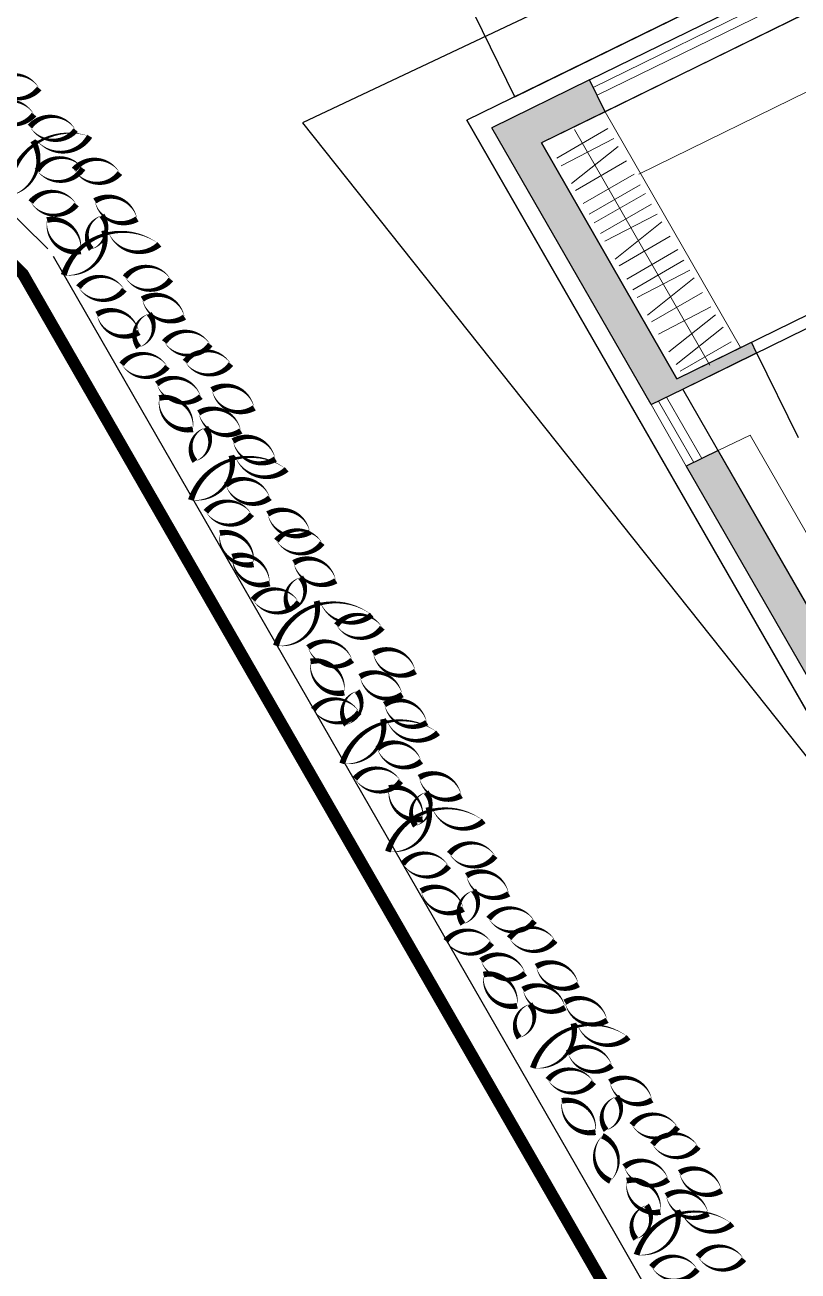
# Model space of a CAD drawing. Header units: millimetres. Extents: x 1754 to 2064, y 960 to 1845.
# Drawn here: x 1981.48 to 1988.03, y 1806.53 to 1817.09 of the extents above; entities that cross this region are included whole.
import ezdxf

# ---------------------------------------------------------------- set-up
doc = ezdxf.new("R2010")
doc.units = ezdxf.units.MM
for name, color, linetype in [('dveře', 3, 'Continuous'), ('okna', 4, 'Continuous'), ('pohled', 4, 'Continuous'), ('SRAFA', 251, 'Continuous'), ('SRAFY', 3, 'Continuous'), ('zariz.predmety', 203, 'Continuous'), ('ZARIZOVAKY', 251, 'Continuous'), ('ZDIVO', 1, 'Continuous')]:
    doc.layers.add(name, color=color, linetype=linetype)
doc.layers.add('FLOATING-WINDOWS', color=2, linetype='Continuous', plot=False)

msp = doc.modelspace()

# ---------------------------------------------------------------- hatches: boundary and pattern name
at = {"layer": 'SRAFY'}
h = msp.add_hatch(color=256, dxfattribs=at)
h.paths.add_polyline_path([(1986.261, 1816.626), (1985.433, 1816.221), (1986.782, 1813.875), (1987.051, 1814.007), (1987.676, 1814.313), (1987.632, 1814.403), (1987.002, 1814.094), (1985.853, 1816.092), (1986.393, 1816.357)])
h.paths.add_polyline_path([(1988.592, 1817.691), (1988.457, 1817.625), (1988.523, 1817.49), (1988.658, 1817.556)])
h.paths.add_polyline_path([(1990.824, 1818.785), (1990.689, 1818.719), (1990.755, 1818.585), (1990.89, 1818.651)])
h.paths.add_polyline_path([(1993.056, 1819.88), (1992.922, 1819.814), (1992.988, 1819.679), (1993.122, 1819.745)])
msp.add_hatch(color=256, dxfattribs=at).paths.add_polyline_path([(1987.081, 1813.353), (1989.528, 1809.095), (1989.798, 1809.228), (1987.351, 1813.485)])

# ---------------------------------------------------------------- linework, layer by layer
at = {"layer": 'dveře'}
for p, q in [((1997.761, 1822.431), (1985.223, 1816.285)), ((1985.628, 1816.483), (1990.57, 1818.906)), ((1988.184, 1811.132), (1985.223, 1816.285)), ((1987.676, 1814.313), (1988.028, 1813.595))]:
    msp.add_line(p, q, dxfattribs=at)
at = {"layer": 'FLOATING-WINDOWS'}
for points in [[(1983.83, 1816.264), (1989.53, 1809.091), (2001.304, 1814.863), (1998.015, 1822.964)], [(1985.853, 1816.092), (1987.002, 1814.094), (1995.821, 1818.417), (1994.809, 1820.482), (1990.835, 1818.535)], [(1987.051, 1814.007), (1989.741, 1815.325), (1990.632, 1813.507), (1990.363, 1813.375), (1991.761, 1810.524), (1989.648, 1809.488)]]:
    msp.add_lwpolyline(points, close=True, dxfattribs=at)
at = {"layer": 'okna', "linetype": 'Continuous', "lineweight": 0}
for p, q in [((1986.292, 1816.563), (1994.707, 1820.689)), ((1986.325, 1816.496), (1988.49, 1817.557)), ((1987.051, 1814.007), (1987.351, 1813.485)), ((1986.845, 1813.905), (1987.144, 1813.384)), ((1986.912, 1813.938), (1987.212, 1813.417)), ((1986.782, 1813.875), (1987.081, 1813.353))]:
    msp.add_line(p, q, dxfattribs=at)
at = {"layer": 'pohled', "const_width": 0.1}
msp.add_lwpolyline([(1990.474, 1842.976), (1983.012, 1840.111), (1961.83, 1830.336), (1965.874, 1827.991), (1971.138, 1825.145), (1981.461, 1814.981), (1992.393, 1795.956), (2009.43, 1804.308)], close=True, dxfattribs=at)
at = {"layer": 'SRAFA'}
msp.add_line((1985.628, 1816.483), (1983.868, 1820.075), dxfattribs=at)
at = {"layer": 'SRAFY'}
for p, q in [((1986.261, 1816.626), (1996.884, 1821.834)), ((1994.809, 1820.482), (1986.393, 1816.357)), ((1985.223, 1816.285), (1992.96, 1802.821))]:
    msp.add_line(p, q, dxfattribs=at)
at = {"layer": 'zariz.predmety', "color": 253, "linetype": 'Continuous', "ltscale": 0.001}
for points in [[(1981.599, 1816.554, 0, 0, 0.520567), (1981.599, 1816.554, 0, 0.05, 0.520567), (1981.211, 1816.584, 0, 0.05, 0.520567), (1981.599, 1816.554, 0.05, 0.05, 0)], [(1981.555, 1816.333, 0, 0, 0.520567), (1981.555, 1816.333, 0, 0.05, 0.520567), (1981.167, 1816.363, 0, 0.05, 0.520567), (1981.555, 1816.333, 0.05, 0.05, 0)], [(1981.52, 1816.231, 0, 0, 0.520567), (1981.52, 1816.231, 0, 0.05, 0.520567), (1981.908, 1816.201, 0, 0.05, 0.520567), (1981.52, 1816.231, 0.05, 0.05, 0)], [(1981.341, 1815.643, 0, 0, 0.520567), (1981.341, 1815.643, 0, 0.05, 0.520567), (1981.546, 1816.111, 0, 0.05, 0.520567), (1981.578, 1816.114, 0, 0.05, 0.520567), (1982.026, 1816.149, 0, 0.05, 0.520567), (1981.341, 1815.643, 0.05, 0.05, 0)], [(1981.969, 1815.876, 0, 0, 0.520567), (1981.969, 1815.876, 0, 0.05, 0.520567), (1981.581, 1815.858, 0, 0.05, 0.520567), (1981.969, 1815.876, 0.05, 0.05, 0)], [(1982.282, 1815.837, 0, 0, 0.520567), (1982.282, 1815.837, 0, 0.05, 0.520567), (1981.894, 1815.867, 0, 0.05, 0.520567), (1982.282, 1815.837, 0.05, 0.05, 0)], [(1981.527, 1815.591, 0, 0, 0.520567), (1981.527, 1815.591, 0, 0.05, 0.520567), (1981.915, 1815.57, 0, 0.05, 0.520567), (1981.527, 1815.591, 0.05, 0.05, 0)], [(1982.428, 1815.448, 0, 0, 0.520567), (1982.428, 1815.448, 0, 0.05, 0.520567), (1982.07, 1815.601, 0, 0.05, 0.520567), (1982.428, 1815.448, 0.05, 0.05, 0)], [(1982.13, 1815.477, 0, 0, 0.520567), (1982.13, 1815.477, 0, 0.05, 0.520567), (1982.04, 1815.192, 0, 0.05, 0.520567), (1982.13, 1815.477, 0.05, 0.05, 0)], [(1981.665, 1815.439, 0, 0, 0.520567), (1981.665, 1815.439, 0, 0.05, 0.520567), (1981.95, 1815.174, 0, 0.05, 0.520567), (1981.665, 1815.439, 0.05, 0.05, 0)], [(1981.806, 1814.973, 0, 0, 0.520567), (1981.806, 1814.973, 0, 0.05, 0.520567), (1982.15, 1815.351, 0, 0.05, 0.520567), (1982.181, 1815.344, 0, 0.05, 0.520567), (1982.617, 1815.233, 0, 0.05, 0.520567), (1981.806, 1814.973, 0.05, 0.05, 0)], [(1982.326, 1814.955, 0, 0, 0.520567), (1982.326, 1814.955, 0, 0.05, 0.520567), (1982.714, 1814.935, 0, 0.05, 0.520567), (1982.326, 1814.955, 0.05, 0.05, 0)], [(1981.932, 1814.87, 0, 0, 0.520567), (1981.932, 1814.87, 0, 0.05, 0.520567), (1982.32, 1814.849, 0, 0.05, 0.520567), (1981.932, 1814.87, 0.05, 0.05, 0)], [(1982.83, 1814.616, 0, 0, 0.520567), (1982.83, 1814.616, 0, 0.05, 0.520567), (1982.472, 1814.769, 0, 0.05, 0.520567), (1982.83, 1814.616, 0.05, 0.05, 0)], [(1982.444, 1814.487, 0, 0, 0.520567), (1982.444, 1814.487, 0, 0.05, 0.520567), (1982.087, 1814.64, 0, 0.05, 0.520567), (1982.444, 1814.487, 0.05, 0.05, 0)], [(1982.531, 1814.645, 0, 0, 0.520567), (1982.531, 1814.645, 0, 0.05, 0.520567), (1982.442, 1814.36, 0, 0.05, 0.520567), (1982.531, 1814.645, 0.05, 0.05, 0)], [(1982.659, 1814.405, 0, 0, 0.520567), (1982.659, 1814.405, 0, 0.05, 0.520567), (1983.048, 1814.384, 0, 0.05, 0.520567), (1982.659, 1814.405, 0.05, 0.05, 0)], [(1982.297, 1814.217, 0, 0, 0.520567), (1982.297, 1814.217, 0, 0.05, 0.520567), (1982.685, 1814.196, 0, 0.05, 0.520567), (1982.297, 1814.217, 0.05, 0.05, 0)], [(1982.834, 1814.239, 0, 0, 0.520567), (1982.834, 1814.239, 0, 0.05, 0.520567), (1983.223, 1814.218, 0, 0.05, 0.520567), (1982.834, 1814.239, 0.05, 0.05, 0)], [(1982.968, 1813.942, 0, 0, 0.520567), (1982.968, 1813.942, 0, 0.05, 0.520567), (1982.595, 1814.05, 0, 0.05, 0.520567), (1982.968, 1813.942, 0.05, 0.05, 0)], [(1983.42, 1813.847, 0, 0, 0.520567), (1983.42, 1813.847, 0, 0.05, 0.520567), (1983.062, 1814, 0, 0.05, 0.520567), (1983.42, 1813.847, 0.05, 0.05, 0)], [(1982.616, 1813.931, 0, 0, 0.520567), (1982.616, 1813.931, 0, 0.05, 0.520567), (1982.9, 1813.666, 0, 0.05, 0.520567), (1982.616, 1813.931, 0.05, 0.05, 0)], [(1983.307, 1813.652, 0, 0, 0.520567), (1983.307, 1813.652, 0, 0.05, 0.520567), (1982.95, 1813.805, 0, 0.05, 0.520567), (1983.307, 1813.652, 0.05, 0.05, 0)], [(1983.009, 1813.68, 0, 0, 0.520567), (1983.009, 1813.68, 0, 0.05, 0.520567), (1982.919, 1813.395, 0, 0.05, 0.520567), (1983.009, 1813.68, 0.05, 0.05, 0)], [(1983.241, 1813.566, 0, 0, 0.520567), (1983.241, 1813.566, 0, 0.05, 0.520567), (1983.599, 1813.413, 0, 0.05, 0.520567), (1983.241, 1813.566, 0.05, 0.05, 0)], [(1982.884, 1813.066, 0, 0, 0.520567), (1982.884, 1813.066, 0, 0.05, 0.520567), (1983.228, 1813.444, 0, 0.05, 0.520567), (1983.259, 1813.437, 0, 0.05, 0.520567), (1983.695, 1813.326, 0, 0.05, 0.520567), (1982.884, 1813.066, 0.05, 0.05, 0)], [(1983.553, 1813.085, 0, 0, 0.520567), (1983.553, 1813.085, 0, 0.05, 0.520567), (1983.18, 1813.193, 0, 0.05, 0.520567), (1983.553, 1813.085, 0.05, 0.05, 0)], [(1983.011, 1812.966, 0, 0, 0.520567), (1983.011, 1812.966, 0, 0.05, 0.520567), (1983.399, 1812.945, 0, 0.05, 0.520567), (1983.011, 1812.966, 0.05, 0.05, 0)], [(1983.892, 1812.795, 0, 0, 0.520567), (1983.892, 1812.795, 0, 0.05, 0.520567), (1983.535, 1812.948, 0, 0.05, 0.520567), (1983.892, 1812.795, 0.05, 0.05, 0)], [(1983.609, 1812.722, 0, 0, 0.520567), (1983.609, 1812.722, 0, 0.05, 0.520567), (1983.997, 1812.701, 0, 0.05, 0.520567), (1983.609, 1812.722, 0.05, 0.05, 0)], [(1983.129, 1812.786, 0, 0, 0.520567), (1983.129, 1812.786, 0, 0.05, 0.520567), (1983.414, 1812.521, 0, 0.05, 0.520567), (1983.129, 1812.786, 0.05, 0.05, 0)], [(1983.55, 1812.359, 0, 0, 0.520567), (1983.55, 1812.359, 0, 0.05, 0.520567), (1983.235, 1812.586, 0, 0.05, 0.520567), (1983.55, 1812.359, 0.05, 0.05, 0)], [(1984.112, 1812.382, 0, 0, 0.520567), (1984.112, 1812.382, 0, 0.05, 0.520567), (1983.755, 1812.535, 0, 0.05, 0.520567), (1984.112, 1812.382, 0.05, 0.05, 0)], [(1983.814, 1812.411, 0, 0, 0.520567), (1983.814, 1812.411, 0, 0.05, 0.520567), (1983.724, 1812.126, 0, 0.05, 0.520567), (1983.814, 1812.411, 0.05, 0.05, 0)], [(1983.409, 1812.221, 0, 0, 0.520567), (1983.409, 1812.221, 0, 0.05, 0.520567), (1983.798, 1812.201, 0, 0.05, 0.520567), (1983.409, 1812.221, 0.05, 0.05, 0)], [(1983.604, 1811.832, 0, 0, 0.520567), (1983.604, 1811.832, 0, 0.05, 0.520567), (1983.949, 1812.21, 0, 0.05, 0.520567), (1983.979, 1812.203, 0, 0.05, 0.520567), (1984.416, 1812.093, 0, 0.05, 0.520567), (1983.604, 1811.832, 0.05, 0.05, 0)], [(1984.117, 1812.006, 0, 0, 0.520567), (1984.117, 1812.006, 0, 0.05, 0.520567), (1984.505, 1811.985, 0, 0.05, 0.520567), (1984.117, 1812.006, 0.05, 0.05, 0)], [(1984.251, 1811.708, 0, 0, 0.520567), (1984.251, 1811.708, 0, 0.05, 0.520567), (1983.877, 1811.816, 0, 0.05, 0.520567), (1984.251, 1811.708, 0.05, 0.05, 0)], [(1984.786, 1811.613, 0, 0, 0.520567), (1984.786, 1811.613, 0, 0.05, 0.520567), (1984.429, 1811.766, 0, 0.05, 0.520567), (1984.786, 1811.613, 0.05, 0.05, 0)], [(1983.898, 1811.698, 0, 0, 0.520567), (1983.898, 1811.698, 0, 0.05, 0.520567), (1984.183, 1811.433, 0, 0.05, 0.520567), (1983.898, 1811.698, 0.05, 0.05, 0)], [(1984.674, 1811.417, 0, 0, 0.520567), (1984.674, 1811.417, 0, 0.05, 0.520567), (1984.316, 1811.57, 0, 0.05, 0.520567), (1984.674, 1811.417, 0.05, 0.05, 0)], [(1984.292, 1811.447, 0, 0, 0.520567), (1984.292, 1811.447, 0, 0.05, 0.520567), (1984.202, 1811.162, 0, 0.05, 0.520567), (1984.292, 1811.447, 0.05, 0.05, 0)], [(1983.921, 1811.29, 0, 0, 0.520567), (1983.921, 1811.29, 0, 0.05, 0.520567), (1984.31, 1811.269, 0, 0.05, 0.520567), (1983.921, 1811.29, 0.05, 0.05, 0)], [(1984.524, 1811.333, 0, 0, 0.520567), (1984.524, 1811.333, 0, 0.05, 0.520567), (1984.882, 1811.18, 0, 0.05, 0.520567), (1984.524, 1811.333, 0.05, 0.05, 0)], [(1984.166, 1810.833, 0, 0, 0.520567), (1984.166, 1810.833, 0, 0.05, 0.520567), (1984.511, 1811.21, 0, 0.05, 0.520567), (1984.542, 1811.203, 0, 0.05, 0.520567), (1984.978, 1811.093, 0, 0.05, 0.520567), (1984.166, 1810.833, 0.05, 0.05, 0)], [(1984.836, 1810.852, 0, 0, 0.520567), (1984.836, 1810.852, 0, 0.05, 0.520567), (1984.463, 1810.96, 0, 0.05, 0.520567), (1984.836, 1810.852, 0.05, 0.05, 0)], [(1984.274, 1810.704, 0, 0, 0.520567), (1984.274, 1810.704, 0, 0.05, 0.520567), (1984.662, 1810.683, 0, 0.05, 0.520567), (1984.274, 1810.704, 0.05, 0.05, 0)], [(1985.175, 1810.562, 0, 0, 0.520567), (1985.175, 1810.562, 0, 0.05, 0.520567), (1984.818, 1810.715, 0, 0.05, 0.520567), (1985.175, 1810.562, 0.05, 0.05, 0)], [(1984.562, 1810.626, 0, 0, 0.520567), (1984.562, 1810.626, 0, 0.05, 0.520567), (1984.847, 1810.362, 0, 0.05, 0.520567), (1984.562, 1810.626, 0.05, 0.05, 0)], [(1984.877, 1810.59, 0, 0, 0.520567), (1984.877, 1810.59, 0, 0.05, 0.520567), (1984.787, 1810.305, 0, 0.05, 0.520567), (1984.877, 1810.59, 0.05, 0.05, 0)], [(1984.553, 1810.087, 0, 0, 0.520567), (1984.553, 1810.087, 0, 0.05, 0.520567), (1984.897, 1810.464, 0, 0.05, 0.520567), (1984.928, 1810.457, 0, 0.05, 0.520567), (1985.365, 1810.347, 0, 0.05, 0.520567), (1984.553, 1810.087, 0.05, 0.05, 0)], [(1984.679, 1809.983, 0, 0, 0.520567), (1984.679, 1809.983, 0, 0.05, 0.520567), (1985.068, 1809.963, 0, 0.05, 0.520567), (1984.679, 1809.983, 0.05, 0.05, 0)], [(1985.073, 1810.069, 0, 0, 0.520567), (1985.073, 1810.069, 0, 0.05, 0.520567), (1985.462, 1810.048, 0, 0.05, 0.520567), (1985.073, 1810.069, 0.05, 0.05, 0)], [(1985.577, 1809.729, 0, 0, 0.520567), (1985.577, 1809.729, 0, 0.05, 0.520567), (1985.219, 1809.883, 0, 0.05, 0.520567), (1985.577, 1809.729, 0.05, 0.05, 0)], [(1985.192, 1809.6, 0, 0, 0.520567), (1985.192, 1809.6, 0, 0.05, 0.520567), (1984.834, 1809.753, 0, 0.05, 0.520567), (1985.192, 1809.6, 0.05, 0.05, 0)], [(1985.279, 1809.758, 0, 0, 0.520567), (1985.279, 1809.758, 0, 0.05, 0.520567), (1985.189, 1809.473, 0, 0.05, 0.520567), (1985.279, 1809.758, 0.05, 0.05, 0)], [(1985.407, 1809.518, 0, 0, 0.520567), (1985.407, 1809.518, 0, 0.05, 0.520567), (1985.795, 1809.498, 0, 0.05, 0.520567), (1985.407, 1809.518, 0.05, 0.05, 0)], [(1985.581, 1809.353, 0, 0, 0.520567), (1985.581, 1809.353, 0, 0.05, 0.520567), (1985.97, 1809.332, 0, 0.05, 0.520567), (1985.581, 1809.353, 0.05, 0.05, 0)], [(1985.044, 1809.33, 0, 0, 0.520567), (1985.044, 1809.33, 0, 0.05, 0.520567), (1985.433, 1809.31, 0, 0.05, 0.520567), (1985.044, 1809.33, 0.05, 0.05, 0)], [(1985.716, 1809.055, 0, 0, 0.520567), (1985.716, 1809.055, 0, 0.05, 0.520567), (1985.342, 1809.163, 0, 0.05, 0.520567), (1985.716, 1809.055, 0.05, 0.05, 0)], [(1986.167, 1808.96, 0, 0, 0.520567), (1986.167, 1808.96, 0, 0.05, 0.520567), (1985.81, 1809.113, 0, 0.05, 0.520567), (1986.167, 1808.96, 0.05, 0.05, 0)], [(1985.363, 1809.045, 0, 0, 0.520567), (1985.363, 1809.045, 0, 0.05, 0.520567), (1985.648, 1808.78, 0, 0.05, 0.520567), (1985.363, 1809.045, 0.05, 0.05, 0)], [(1986.054, 1808.765, 0, 0, 0.520567), (1986.054, 1808.765, 0, 0.05, 0.520567), (1985.697, 1808.918, 0, 0.05, 0.520567), (1986.054, 1808.765, 0.05, 0.05, 0)], [(1986.053, 1808.81, 0, 0, 0.520567), (1986.053, 1808.81, 0, 0.05, 0.520567), (1986.41, 1808.657, 0, 0.05, 0.520567), (1986.053, 1808.81, 0.05, 0.05, 0)], [(1985.756, 1808.794, 0, 0, 0.520567), (1985.756, 1808.794, 0, 0.05, 0.520567), (1985.666, 1808.509, 0, 0.05, 0.520567), (1985.756, 1808.794, 0.05, 0.05, 0)], [(1985.781, 1808.253, 0, 0, 0.520567), (1985.781, 1808.253, 0, 0.05, 0.520567), (1986.125, 1808.631, 0, 0.05, 0.520567), (1986.156, 1808.624, 0, 0.05, 0.520567), (1986.592, 1808.513, 0, 0.05, 0.520567), (1985.781, 1808.253, 0.05, 0.05, 0)], [(1986.451, 1808.273, 0, 0, 0.520567), (1986.451, 1808.273, 0, 0.05, 0.520567), (1986.077, 1808.381, 0, 0.05, 0.520567), (1986.451, 1808.273, 0.05, 0.05, 0)], [(1985.908, 1808.153, 0, 0, 0.520567), (1985.908, 1808.153, 0, 0.05, 0.520567), (1986.297, 1808.132, 0, 0.05, 0.520567), (1985.908, 1808.153, 0.05, 0.05, 0)], [(1986.79, 1807.982, 0, 0, 0.520567), (1986.79, 1807.982, 0, 0.05, 0.520567), (1986.432, 1808.135, 0, 0.05, 0.520567), (1986.79, 1807.982, 0.05, 0.05, 0)], [(1986.027, 1807.974, 0, 0, 0.520567), (1986.027, 1807.974, 0, 0.05, 0.520567), (1986.311, 1807.709, 0, 0.05, 0.520567), (1986.027, 1807.974, 0.05, 0.05, 0)], [(1986.491, 1808.011, 0, 0, 0.520567), (1986.491, 1808.011, 0, 0.05, 0.520567), (1986.402, 1807.726, 0, 0.05, 0.520567), (1986.491, 1808.011, 0.05, 0.05, 0)], [(1986.619, 1807.771, 0, 0, 0.520567), (1986.619, 1807.771, 0, 0.05, 0.520567), (1987.008, 1807.751, 0, 0.05, 0.520567), (1986.619, 1807.771, 0.05, 0.05, 0)], [(1986.37, 1807.678, 0, 0, 0.520567), (1986.37, 1807.678, 0, 0.05, 0.520567), (1986.438, 1807.295, 0, 0.05, 0.520567), (1986.37, 1807.678, 0.05, 0.05, 0)], [(1986.794, 1807.605, 0, 0, 0.520567), (1986.794, 1807.605, 0, 0.05, 0.520567), (1987.183, 1807.585, 0, 0.05, 0.520567), (1986.794, 1807.605, 0.05, 0.05, 0)], [(1986.928, 1807.308, 0, 0, 0.520567), (1986.928, 1807.308, 0, 0.05, 0.520567), (1986.555, 1807.416, 0, 0.05, 0.520567), (1986.928, 1807.308, 0.05, 0.05, 0)], [(1987.38, 1807.213, 0, 0, 0.520567), (1987.38, 1807.213, 0, 0.05, 0.520567), (1987.023, 1807.366, 0, 0.05, 0.520567), (1987.38, 1807.213, 0.05, 0.05, 0)], [(1986.576, 1807.298, 0, 0, 0.520567), (1986.576, 1807.298, 0, 0.05, 0.520567), (1986.861, 1807.033, 0, 0.05, 0.520567), (1986.576, 1807.298, 0.05, 0.05, 0)], [(1987.267, 1807.018, 0, 0, 0.520567), (1987.267, 1807.018, 0, 0.05, 0.520567), (1986.91, 1807.171, 0, 0.05, 0.520567), (1987.267, 1807.018, 0.05, 0.05, 0)], [(1986.744, 1807.089, 0, 0, 0.520567), (1986.744, 1807.089, 0, 0.05, 0.520567), (1986.654, 1806.804, 0, 0.05, 0.520567), (1986.744, 1807.089, 0.05, 0.05, 0)], [(1986.66, 1806.67, 0, 0, 0.520567), (1986.66, 1806.67, 0, 0.05, 0.520567), (1987.005, 1807.048, 0, 0.05, 0.520567), (1987.036, 1807.041, 0, 0.05, 0.520567), (1987.472, 1806.931, 0, 0.05, 0.520567), (1986.66, 1806.67, 0.05, 0.05, 0)], [(1987.18, 1806.653, 0, 0, 0.520567), (1987.18, 1806.653, 0, 0.05, 0.520567), (1987.569, 1806.632, 0, 0.05, 0.520567), (1987.18, 1806.653, 0.05, 0.05, 0)], [(1986.786, 1806.567, 0, 0, 0.520567), (1986.786, 1806.567, 0, 0.05, 0.520567), (1987.175, 1806.546, 0, 0.05, 0.520567), (1986.786, 1806.567, 0.05, 0.05, 0)]]:
    msp.add_lwpolyline(points, format="xyseb", close=True, dxfattribs=at)
at = {"layer": 'ZARIZOVAKY', "linetype": 'Continuous', "lineweight": 0}
for p, q in [((1991.01, 1817.952), (1986.679, 1815.829)), ((1987.541, 1814.358), (1986.393, 1816.357)), ((1986.417, 1816.214), (1985.984, 1815.964)), ((1986.021, 1815.899), (1986.466, 1816.129)), ((1987.281, 1814.209), (1986.133, 1816.207)), ((1986.504, 1816.063), (1986.108, 1815.748)), ((1986.574, 1815.941), (1986.141, 1815.69)), ((1986.639, 1815.828), (1986.206, 1815.578)), ((1986.691, 1815.738), (1986.258, 1815.488)), ((1986.734, 1815.664), (1986.301, 1815.414)), ((1986.786, 1815.574), (1986.353, 1815.324)), ((1986.391, 1815.259), (1986.835, 1815.489)), ((1986.873, 1815.423), (1986.478, 1815.108)), ((1986.944, 1815.301), (1986.511, 1815.051)), ((1987.009, 1815.188), (1986.576, 1814.938)), ((1987.061, 1815.098), (1986.628, 1814.848)), ((1986.665, 1814.783), (1987.11, 1815.013)), ((1987.148, 1814.948), (1986.753, 1814.632)), ((1987.219, 1814.825), (1986.786, 1814.575)), ((1986.845, 1814.473), (1987.289, 1814.703)), ((1987.327, 1814.637), (1986.932, 1814.322)), ((1987.392, 1814.53), (1986.996, 1814.215)), ((1987.462, 1814.407), (1987.029, 1814.157)), ((1987.351, 1813.485), (1987.621, 1813.617)), ((1989.918, 1809.621), (1987.621, 1813.617))]:
    msp.add_line(p, q, dxfattribs=at)
at = {"layer": 'ZDIVO'}
for p, q in [((1981.671, 1815.195), (1971.975, 1824.742)), ((1986.261, 1816.626), (1985.433, 1816.221)), ((1986.393, 1816.357), (1986.261, 1816.626)), ((1986.393, 1816.357), (1985.853, 1816.092)), ((1986.782, 1813.875), (1985.433, 1816.221)), ((1987.002, 1814.094), (1985.853, 1816.092)), ((1986.489, 1806.832), (1981.721, 1815.13)), ((1992.393, 1795.956), (1981.461, 1814.981)), ((1987.002, 1814.094), (1987.632, 1814.403)), ((1987.051, 1814.007), (1987.676, 1814.313)), ((1987.676, 1814.313), (1987.632, 1814.403)), ((1986.782, 1813.875), (1987.051, 1814.007)), ((1987.351, 1813.485), (1987.081, 1813.353)), ((1989.798, 1809.228), (1987.351, 1813.485)), ((1987.081, 1813.353), (1989.53, 1809.091)), ((1992.513, 1796.349), (1986.489, 1806.832))]:
    msp.add_line(p, q, dxfattribs=at)

doc.saveas('drawing.dxf')
